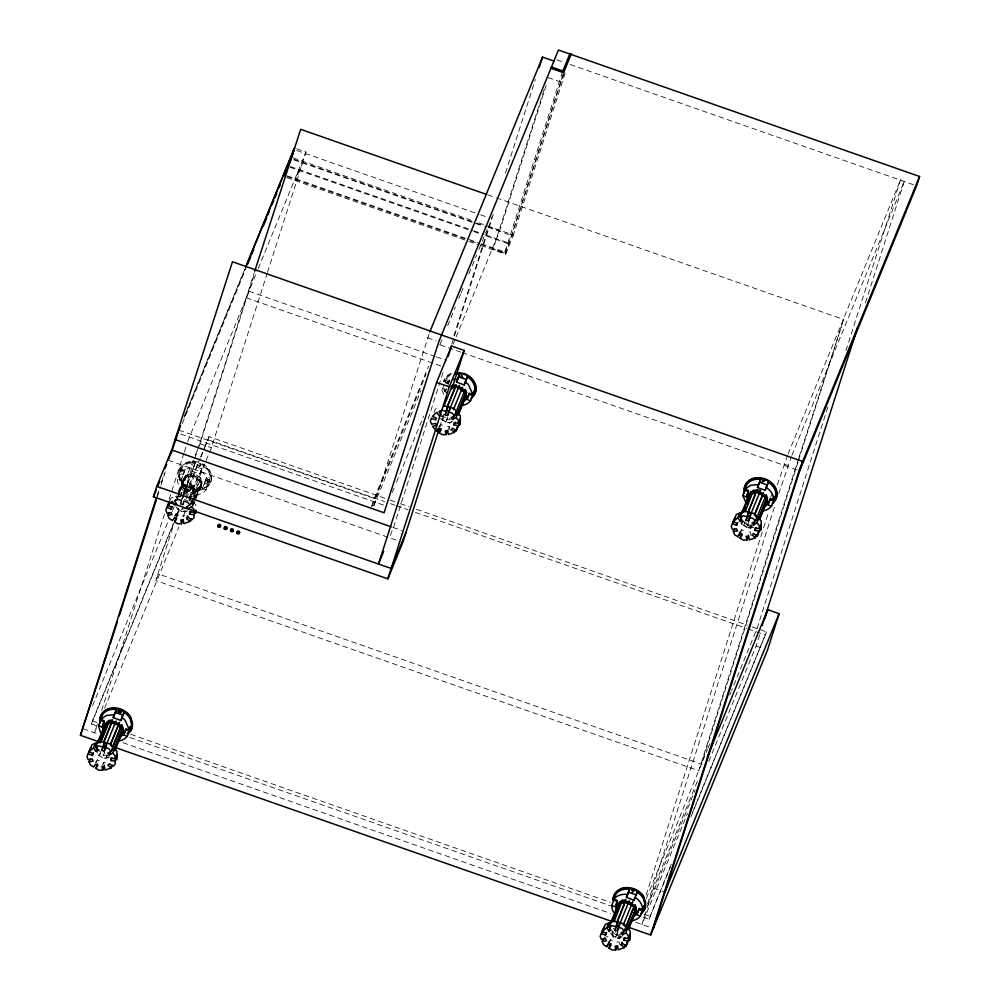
<?xml version="1.0" encoding="UTF-8"?>
<svg xmlns="http://www.w3.org/2000/svg" width="1000" height="1000" viewBox="0 0 1000 1000"><rect width="100%" height="100%" fill="white"/><g stroke="black" fill="none" stroke-linecap="round" stroke-linejoin="round"><path stroke-width="0.75" stroke-dasharray="5 3.75" d="M178.988 492.638L183.625 481.325L183.837 478.275L178.612 492.688M193.9 499.913L201.988 481.512L201.775 484.55L199.638 486.825L192.075 505.25M200.712 464.425L199.587 466.312L196.863 464.925L199.3 463.225L200.712 464.425L199.587 466.312L199.3 463.225L200.5 465.95L196.863 464.925L199.475 464.113M754.15 523.55L750.725 528.625L741.65 524.312L742.237 520.4M157.012 495.875L158.912 489.925M161.3 482.488L164.15 473.562M157.275 496.9L160.6 486.5M161.075 485.012L165.362 471.637M95.838 725.575L91.425 724.025L92.413 720.913L173.487 523.225M97.387 723.825L94.525 732.75L96.3 728.425M101.662 710.45L164.875 512.788M169.163 499.412L183.888 453.338M184.363 451.85L187.213 442.938M187.7 441.45L257.6 270.025M798.612 458.4L698.737 770.713L155.775 580.55L173.85 524.038M176.225 516.6L178.612 509.175M181.938 498.762L194.3 460.087M194.775 458.6L254.237 272.712M195.287 455.275L200.012 443.75L254.675 272.838M205.05 446.975L209 436.65L388.525 499.513M298.538 170.212L295.212 180.6L302.688 162.375M189.575 501L211.412 447.75L267.025 273.863M267.5 272.375L306 152L296.025 148.5M371.688 506.538L374.25 498.525L428.55 366.138M373.738 505.637L429.8 331.962M505.462 173L535.4 79.388M453.862 335.812L491.863 217M451.8 344.1L494.075 211.925M443.038 372.575L393.45 527.6L388.85 538.812M544.025 89.913L492.887 249.825L493.175 249.125L504.575 253.113M456.075 336.987L499.75 230.5L546.812 83.375M439.65 427.212L443.9 413.913M562.537 71.7L504.288 253.812L511.763 235.6L563.375 74.2M480.588 245.512L505.55 254.262L563.8 72.138M565.112 73.162L513.025 236.038L488.062 227.3M646.15 895.013L763.075 529.412M763.55 527.938L768.775 511.587M777.325 484.837L787.537 455.375M647.575 903.775L775.425 504M778.75 493.6L791.338 456.7M697.325 781.375L653.538 888.138L641.925 924.45L687.487 813.363M643.062 917.225L648.95 919.287L671.25 864.225M799.087 456.912L843.637 319.488L496.388 197.862M797.975 462.25L701.425 764.15L158.463 574L155.775 580.55M798.45 460.763L843.637 319.488M827.85 407.137L757.025 628.575L731.575 690.625M845.913 350.662L900.575 179.762L904.375 181.088L865.387 303M708.787 761.425L756.112 646.012L760.3 632.938M690.962 816.838L766.525 631.9L748.875 625.725M185.25 469.075L183.075 475.35L179.513 474.038L177.362 479.263L180.925 480.575L185.25 469.075L181.688 467.75L179.537 472.987L183.113 474.3M177.362 479.263A15.838 12.837 22.3 0 0 184.887 491.712L188.05 483.575L195.738 486.413L192.587 494.55A15.838 12.837 22.3 0 0 206.075 489.85L208.212 484.613L204.65 483.3L202.5 488.525L206.075 489.85M202.5 488.525L204.688 482.25L208.25 483.562L210.4 478.338A15.838 12.837 22.3 0 0 202.862 465.887L199.713 474.025L192.013 471.188L195.175 463.05A15.838 12.837 22.3 0 0 181.688 467.75M184.887 491.712L195.175 463.05M192.587 494.55L195.738 486.413M199.713 474.025L202.862 465.887M204.65 483.3L206.825 477.025L210.4 478.338M444.025 384.925L441.875 390.15L445.438 391.475L446.312 388.963M447.587 386.238L449.762 379.963L446.2 378.65L444.05 383.875M743.3 521.425L750.725 528.625L751.637 526.025M611.912 932.788L613.45 937.775L619.625 938.525L620.538 935.925M185.875 412.812L183.512 418.562L245.012 268.913M186.462 411.362L244.9 268.9M182.3 423.587L246.05 268.163M258.188 268.587L306 152M179.112 470.637L179.4 469.938M180.925 480.575L183.075 475.35M181.925 481.413L182.213 480.712M178.625 490.988L184.35 477.025M178.487 492.612L185.425 475.7L188.125 474L187.125 477.45L190.338 476.362L193.95 477L199.6 481.375L200.787 484.438L200.575 487.488L199.638 486.825M176.75 498.5L186.488 474.75M178.425 495.337L184.725 479.975M92.575 705.725L168.137 521.475M172.262 511.4L174.625 505.65M178.175 497.013L194.7 456.712M184.775 478.938L184.225 478.638L186.925 476.938L188.125 474M179.587 497.1L185.325 483.137M180.175 497L185.387 484.288L183.625 481.325M192.013 471.188L194.163 465.962L201.85 468.8M183.463 493.125L191.55 473.425L195.15 474.075L200.812 478.45L193.3 496.75M183.663 493.65L191.55 473.425M181.388 500.438L182.537 497.638M175.162 516.188L176.312 513.387L178.45 514.712L177.312 517.5M182.562 498.312L187.725 485.737M182.262 499.275L183.988 495.075M184.55 493.675L187.475 486.562L190.725 488.312L185.812 500.075M176.45 516.013L179.412 508.8M185.325 494.363L200.125 458.288M200.712 456.85L209 436.65M91.425 724.025L173.688 523.45M176.637 516.237L179.6 509.025M186.112 493.15L198.538 462.85M200.9 457.075L204.45 448.413M186.238 495.613L195.4 473.263M188.062 510.8L184.838 511.9L181.238 511.25L182.375 508.462M188.912 498.762L198.65 475.012M189.75 496.925L198.412 475.838M189.8 498.8L194.375 487.625M189.425 500.712L193.863 488.875M104.562 708.275L178.95 526.912M183.075 516.838L186.038 509.637M192.712 496.838L200.738 477.287M189.913 504.837L191.625 500.65L193.225 502.463L189.925 504.425M191.5 502.413L193.212 498.225M193.787 496.825L197.288 488.3L200.188 487.125M191.125 504.338L192.275 501.538M192.85 500.138L198 487.575M195.05 498.413L192.175 504.1L193.325 501.3M195.625 497.013L201.988 481.512M191.537 508.225L193.713 502.562M196.125 497.038L201.213 484.25M193.125 505.65L195.413 500.062M195.987 498.663L202.288 483.3M201.287 487.287L201.275 482.188M204.688 482.25L206.825 477.025M100.575 752.712L99.15 755.95L96.762 753.337L99.062 749.05M210.787 481.737L211.075 481.037M96.337 762.638L97.487 759.85L99.625 761.175L98.488 763.962M99.15 755.95L100.3 753.162M107.163 755.562L106.013 758.35L102.413 757.712L104.7 752.125M102.475 765.05L103.625 762.262L106.05 762.2L104.913 764.987M106.013 758.35L106.962 755.037M371.85 506.425L426.15 374.038M373.85 505.688L421.062 390.562M439.95 344.513L442.9 337.312M447.625 325.8L455.3 307.087M458.837 298.463L460.613 294.137M461.2 292.7L464.15 285.5M468.875 273.988L476.55 255.287M478.913 249.525L487.175 229.375M392.337 492.413L394.113 488.1M396.463 482.337L423.612 416.138M453.125 344.188L455.487 338.425M564.1 73.587L560.65 82L547.975 77.562M448.162 383.888L449.762 379.963M445.438 391.475L446.512 388.85M505.55 254.262L513.362 235L478.113 222.662M439.675 427.075L440.825 424.288L442.962 425.6L441.538 427.55M440.9 418.638L442.5 420.387L443.913 417.15M452.575 421.688L449.35 422.788L445.75 422.137L447.463 417.95M445.75 422.137L447.738 417.512M448.25 429.425L449.387 426.625L446.962 426.7L447.725 430.425M741.65 524.312L743.075 520.825L747.463 525.087L752.15 525.138M740.612 532.475L741.762 529.675L743.913 531L742.475 532.95M740.438 520.013L741.038 523.162L743.438 525.775L745.15 521.587M743.438 525.775L744.85 522.537M751.438 525.388L750.3 528.175L746.688 527.537L748.975 521.95M750.3 528.175L751.237 524.862M788.125 453.925L900.575 179.762M770.675 497.225L772.288 493.3M791.925 455.262L904.375 181.088M609.525 942.375L610.662 939.575L612.812 940.9L611.375 942.85M610.525 932.975L612.337 935.675L613.75 932.45M620.138 934.762L619.2 938.088L615.588 937.438L617.875 931.85M615.588 937.438L617.575 932.812M646.363 898.413L707.312 749.788M707.913 748.35L710.275 742.575M729.8 694.95L730.987 692.062M647.788 905.512L695.138 790.075M692.55 812.275L766.525 631.9M648.95 919.287L670.25 867.337M169.875 500.575L170.987 498.062L176.713 495.95M433.825 412.725L435.5 408.95L439.8 407.375M184.4 478.575L185.425 475.7M190.725 488.312L194.062 489.4M181.238 511.25L175.575 506.887L174.988 503.725M746.688 527.537L743.7 525.337M102.413 757.712L99.425 755.512M442.5 420.387L446.012 421.7M612.337 935.675L615.862 937M612.2 931.325L619.625 938.525L621.337 935.987M180 470.662L183.875 470.487L182.225 472.925L180 470.662L181.175 469.137L183.875 470.487L181.175 469.137L180.5 470.025L182.75 470.1L182.225 472.925L180.225 470.363M109.3 755.95L107.725 758.112L103.95 752.15M174.163 516.325L176.312 513.387M177.025 516.663L178.45 514.712M95.337 762.775L97.487 759.85M438.675 427.212L440.825 424.288M739.613 532.6L741.762 529.675M608.513 942.513L610.662 939.575M451.688 421.325L449.787 423.225L440.7 418.925M445.2 383.075L449.787 379.85M177.1 497.638L178.9 496.5L181.388 496.637M620.35 934.1L617.975 935.362L611.975 930.738M603.987 937.375L608.05 936.612M188.325 474.525L191.75 473.95M200.812 478.45L201.4 481.6M750.088 527.663L753.713 527.612M105.812 757.825L109.237 757.262M619 937.562L622.413 936.988M186.112 510.838L179.088 511.587L176.012 506.538M186.975 462.388L190.625 462.175M182.45 515.8L184.875 515.737M616.8 941.988L619.237 941.925L619.75 944.412M451.213 419.738L446.525 419.7L442.137 415.438M186.7 508.85L182.013 508.8L179.088 511.587L177.938 507.85M107.875 755.312L103.188 755.263L98.575 749.613M440.688 416.2L449.8 418.325M556.925 59.85L564.3 62.438M570.188 64.5L913.625 184.788M487.55 194.775L494.913 197.35M296.825 150.488L479.05 214.3M480.525 214.812L487.875 217.387M293.087 157.85L472.238 220.6M488.35 226.5L499.75 230.5M294.137 159.375L474.85 222.662M476.312 223.188L486.6 226.788M293.837 159.825L483.413 226.213M290.35 166.55L472.45 230.325M473.913 230.837L484.2 234.438M485.662 234.95L509.162 243.188L508.875 243.888L485.375 235.65M289.975 167.225L472.163 231.025M473.625 231.537L479.5 233.6M287.362 175.888L479.738 243.263M481.213 243.775L506.175 252.525M287.075 176.588L464.762 238.825M470.637 240.875L479.45 243.962M480.925 244.475L505.887 253.225M286.663 177.6L467.375 240.888M468.837 241.4L479.125 245M427.438 337.713L435.988 340.712M783.988 464.025L787.788 465.363M440.037 344.85L460.675 352.075M462.15 352.6L798.213 470.3M248.912 291.212L434.862 356.337M436.325 356.85L446.575 360.438M246.213 297.775L440.962 365.975M389.988 500.037L398.825 503.125M400.288 503.638L409.125 506.737M416.475 509.312L747.4 625.212M208.012 439.762L384.538 501.587M390.412 503.638L394.825 505.188M396.3 505.7L408.075 509.825M415.425 512.4L746.413 628.325M747.887 628.837L765.537 635.013M178.8 430.075L374.25 498.525M180.562 434L386.788 506.225M200.012 443.75L211.412 447.75M756.112 646.012L761.825 648.012M392.85 527.388L401.9 530.55M168.388 460.312L396.9 540.35M184.338 499.462L187.925 500.712M653.538 888.138L664.938 892.125M92.413 720.913L96.825 722.463M130.662 734.312L610.225 902.262M644.062 914.112L649.95 916.175M129.662 737.425L610.7 905.888M83.125 728.75L99.338 734.425M122.912 742.688L610.6 913.487M635.65 922.25L650.475 927.45M185.9 488.8L193.6 491.637M183.475 480.812L182.925 480.513L182.712 483.562L183.888 486.625L189.537 490.988L196.575 491.062L199.275 489.363L198.725 489.062M738.988 531.788L742.675 534.05M607.888 941.688L611.575 943.95M206.462 467.725L210.738 474.5A16.8 13.6 22.3 0 1 193.612 489.925A16.8 13.6 22.3 0 1 180.075 468.475A16.8 13.6 22.3 0 1 206.462 467.725L209.375 470.238L211.612 477.488M189.175 498.325L191.575 500.938M193.025 501.725L195.775 504.85L195.8 510.5M746.462 522.775L750.725 528.625M178.388 499.9L176.2 496.438L174.075 497.225L176.25 500.688M613.35 928.112L619.625 938.525M441.875 390.15L443.75 394.4M191 501.037L192.175 504.1M96.163 750.175L97.338 753.238M612.275 932.138L613.45 937.775M751.1 535.75L750.337 532.025L747.9 532.087L748.662 535.812M449.387 426.625L450.163 430.35M103.625 762.262L104.388 765.987M445.625 391.625A16.8 13.6 22.3 0 1 443.963 388.062M451.488 373.288A16.8 13.6 22.3 0 0 443.913 380.825L443.625 381.525A16.8 13.6 22.3 0 1 451.962 373.713M445.337 392.325A16.8 13.6 22.3 0 1 443.675 388.75M447.35 393.7A15.838 12.837 22.3 0 1 444.487 388.4M446.2 378.65A15.838 12.837 22.3 0 1 452.663 374.387M208.212 484.613A15.838 12.837 22.3 0 1 194.725 489.312M187.037 486.488A15.838 12.837 22.3 0 1 179.513 474.038M179.537 472.987A15.838 12.837 22.3 0 1 193.025 468.275M200.725 471.112A15.838 12.837 22.3 0 1 208.25 483.562M209.638 479.312L209.513 482.262L207.288 482.35L206.262 480.9L209.638 479.312L209.513 482.262L206.262 480.9L209.638 479.312M182.638 481.2L182.425 484.25L183.6 487.312L189.262 491.688L196.287 491.763L198.988 490.05L198.438 489.75L200.863 486.788L201.075 483.738L199.887 480.675L194.237 476.3L187.213 476.238L184.513 477.938L185.062 478.237L182.638 481.2M193.188 487.113L190.037 488L189.537 486.062L190.863 484.675L193.188 487.113L190.037 488L189.537 486.062L193.05 487.425L190.863 484.675L189.775 486.562L193.188 487.113M448.438 381.8L447.587 383.525L444.525 381.55L446.337 380.65L448.438 381.8L446.55 383.1L444.738 381.25L448.438 381.8M446.337 380.65L444.525 381.55L447.587 383.525L446.337 380.65M197.325 491.375L192.463 492.125A10.137 8.213 22.3 0 1 182.425 480.025A10.137 8.213 22.3 0 1 197.8 477.638A10.137 8.213 22.3 0 1 197.325 491.375M209.425 481.788L207.288 482.35L206.65 480.613L209.425 481.788M181.1 480.737A16.8 13.6 22.3 0 0 209.462 484.2A16.8 13.6 22.3 0 0 195.15 461.525A16.8 13.6 22.3 0 0 181.1 480.737M183.337 487.925A10.137 8.213 22.3 0 0 200.438 489.25A10.137 8.213 22.3 0 0 191.038 475.863A10.137 8.213 22.3 0 0 183.337 487.925"/><path stroke-width="1.5" d="M461.45 376.637L461.525 375.438L462.863 377.837L461.45 376.637L461.525 375.438M762.387 482.038L762.463 480.838L765.625 479.975L763.8 479.462L762.387 482.038L764.925 480.4M121.75 733.95L121.962 730.9L120.775 727.837L118.375 725.225L111.525 722.825L103.7 742.913M465.375 397.675L465.588 394.625M458.212 415.15L466.287 395.45L466.5 392.4L465.325 389.338L456.1 411.825M627.112 928.888L635.138 910.625L634.925 913.675L634.375 913.375M625.975 926.838L627.575 928.65L625.862 932.837L622.562 934.8L620.962 932.987L624.263 931.025L635.163 904.625L636.337 907.688L636.125 910.738L635.575 910.438M759.712 519.138L767.225 500.838L767.438 497.788L766.263 494.725L755.362 521.125L752.062 523.088L753.65 524.9L756.963 522.938L758.675 518.75L757.075 516.938M774.963 498.537L775.113 496.65L773.2 498.825L774.963 498.537L775.512 497.537L773.025 497.938M101.825 750.438L104.275 742.712L106.713 743.375L105.988 746.912L103.55 746.25L101.825 750.438L104.262 751.1L105.412 748.312M103.55 746.25L104.275 742.712M104.262 751.1L106.713 743.375M445.163 414.862L447.612 407.137L450.05 407.8L449.325 411.337L447.6 415.525L445.163 414.862L447.612 407.137M447.6 415.525L450.05 407.8M615.013 930.163L617.463 922.438L619.9 923.1L619.163 926.637L617.45 930.825L615.013 930.163L617.463 922.438M617.45 930.825L619.9 923.1M746.112 520.262L748.562 512.537L750.987 513.2L750.263 516.737L748.538 520.925L746.112 520.262L748.562 512.537M748.538 520.925L750.987 513.2M439.175 428.688L402.8 542.413L387.85 578.85L153.438 496.763L156.762 486.375L171.713 449.938L391.375 526.875M98.112 741.5L80.438 735.312L156.537 497.362M168.863 458.825L232.475 261.775L802.675 461.475L653.325 928.45M109.275 647.013L80.438 735.312M110.225 644.038L117.35 621.75M119.25 615.8L156.325 499.875M171.062 453.8L178.375 431.413M287.413 165.525L284.137 175.562L284.425 174.862M254.713 271.225L300.688 129.325L486.087 194.262M290.9 158.787L293.888 149.45L245.487 267.462M291.288 158.375L291.613 157.338M292.225 155.438L294.6 148L246.2 266.025M451.925 388.825L464.2 350.438L451.538 346L436.587 382.438L378.5 564.038L383.675 551.425M539.2 67.5L542.537 57.1L553.938 61.087M448.225 356.325L451.538 346M387.85 578.85L449.25 386.875L464.2 350.438M628.538 927.262L650.638 935.013L799.987 468.038L919.562 176.475L558.438 50L438.862 341.562L384.1 512.775L175.025 439.562L179.488 428.675M762.225 625.525L857.775 326.788M764.95 618.413L767.738 609.7L779.137 613.688L767.525 650.013L650.638 935.013M919.562 176.475L916.575 185.812L799.688 470.812M102.1 727.038L104.25 721.812L100.688 720.487L98.537 725.725L102.1 727.038L104.288 720.763L100.712 719.45L102.863 714.212A15.85 12.837 22.3 0 1 116.35 709.513L115.337 712.438M123.675 734.987L125.825 729.762L129.388 731.075L127.25 736.3L123.675 734.987L125.862 728.713L129.425 730.025L131.575 724.788A15.85 12.837 22.3 0 0 124.038 712.35L120.887 720.487L113.188 717.65L116.35 709.513M120.887 720.487L124.038 712.35M467.013 399.425L469.162 394.188L472.725 395.5L470.588 400.737L467.013 399.425L469.2 393.137L472.762 394.45L474.913 389.225A15.838 12.837 22.3 0 0 467.375 376.775L464.225 384.913L456.525 382.088L459.688 373.938A15.838 12.837 22.3 0 0 455.688 373.825M456.525 382.088L459.688 373.938M464.225 384.913L467.375 376.775M746.375 496.863L748.525 491.637L744.963 490.325L742.812 495.55L746.375 496.863L748.562 490.588L745 489.275L747.138 484.038A15.838 12.837 22.3 0 1 760.625 479.338L757.475 487.475L765.163 490.312L768.312 482.175A15.838 12.837 22.3 0 1 775.85 494.625L773.7 499.85L770.138 498.537L767.962 504.812L771.525 506.125L773.675 500.9L770.1 499.588L767.962 504.812M757.475 487.475L760.625 479.338M615.288 906.762L617.425 901.538L613.862 900.225L611.712 905.45L615.288 906.762L617.463 900.487L613.9 899.175L616.038 893.938A15.838 12.837 22.3 0 1 629.525 889.237L627.487 895.1M765.163 490.312L768.312 482.175M636.862 914.712L639 909.488L642.575 910.8L640.425 916.038L636.862 914.712L639.038 908.438L642.613 909.75L644.75 904.525A15.838 12.837 22.3 0 0 637.225 892.075L634.062 900.212L626.375 897.375L629.525 889.237M634.062 900.212L635.075 897.3A15.838 12.837 22.3 0 1 642.613 909.75M637.225 892.075L636.213 894.987L628.513 892.15L626.375 897.375M118.038 711.388L118.462 710.312L119.062 713.225L121.7 712L119.237 710.325L118.038 711.388L119.062 713.225L121.888 710.888L119.612 710.5M178.8 430.075L180.562 425.763M247.812 263.85L250.763 256.65M251.95 253.775L253.713 249.45M263.163 226.425L266.7 217.8M267.887 214.913L269.65 210.6M272.013 204.85L273.788 200.525M274.962 197.65L276.737 193.337M279.1 187.575L280.275 184.7M283.812 176.062L286.775 168.863M287.95 165.987L289.725 161.675M286.087 170.825L287.75 166.775M288.988 163.988L290.712 159.787M153.438 496.763L156.312 489.75M158.038 485.55L159.762 481.337M164.938 468.725L166.663 464.513M183.212 519.525L181.5 523.713L177.825 523.812L174.587 521.825L176.737 518.9L174.587 517.575L172.45 520.5L169.213 518.513L167.913 515.375L171.975 514.612L171.125 512.525L167.062 513.288L165.775 510.138L169.587 501.25L167.625 505.6M167.913 515.375L169.062 512.575M167.037 507.3L171.1 509.075L172.25 506.275M174.587 521.825L176.312 517.638M104.388 765.987L102.675 770.175L99 770.275L95.763 768.288L97.912 765.362L95.763 764.038L93.625 766.963L90.388 764.975L89.087 761.825L93.15 761.075L92.3 758.988L88.238 759.75L86.95 756.6L90.763 747.7M191.137 518.625L189.988 521.413L186.663 518.625L187.812 515.837M88.212 753.763L92.275 755.525L93.112 753.65L89.05 751.888L93.525 747.862L95.25 743.688L97.375 742.887M195.65 510.487L193.938 514.675L189.613 514.138L190.763 511.35M89.087 761.825L90.237 759.038M92.275 755.525L93.425 752.738M93.525 747.862L95.712 751.325L97.837 750.537L95.662 747.075L105.013 724.737L105.575 725.037M97.95 743.263L106.6 722.163L109.3 720.462L112.725 719.887L103.5 742.387L106.838 743.462L116.062 720.975M99.012 741.888L100.738 737.7M100.787 737.975L105.375 726.787M95.712 751.325L97.425 747.138M100.075 742.962L109.3 720.462M100.85 742.087L108.588 723.213M113.188 717.65L115.337 712.425L123.025 715.25M95.763 768.288L97.487 764.1M110.662 743.825L119.588 722.288L110.363 744.788L111.962 746.525M113.325 744.7L120.2 727.925M112.8 747.113L114.4 748.925L112.675 753.112L109.375 755.075L107.788 753.263L111.088 751.3L121.988 724.9L120.487 727.237L118.4 724.963M109.375 755.075L111.1 750.888L114.4 748.925M113.925 749.163L121.662 730.3M114.513 749.062L122.25 730.2M117.175 743.425L114.312 750.413L120.162 736.513M118.325 740.625L120.05 736.438M116.838 756.95L115.113 761.125L110.787 760.6L111.938 757.8M114.862 750.713L122.037 733.25M102.675 770.175L101.912 766.45L104.338 766.388L105.113 770.113L111.163 767.875L112.312 765.075M110.787 760.6L110.775 758.25L115.1 758.787L116.825 754.6M429.8 331.962L542.537 57.1M562.537 71.7L570.013 53.475L571.275 53.925L563.638 72.663L550.962 68.225M443.988 405.988L452.638 384.888L451.637 388.35L454.862 387.25L458.488 387.638M447.038 407.337L456.262 384.837L452.837 385.412M445.9 411.325L442.225 410.312L439 411.512L441.175 414.975L439.05 415.763L436.863 412.3L432.388 416.325L436.45 418.088L435.613 419.963L431.55 418.2L430.288 421.025L431.575 424.175L435.637 423.413L436.488 425.5L432.425 426.262L436.962 431.4L438.1 428.6M447.612 405.938L455.062 387.775M447.725 430.425L446.012 434.6L442.337 434.7L439.1 432.713L440.825 428.525M406.125 532.038L391.175 568.475L156.762 486.375M448.338 411.987L452.013 413L454.425 415.725L451.125 417.688L452.713 419.5L456.138 411.538L457.738 413.35L454.438 415.312M457.262 413.587L465 394.725M452.713 419.5L456.025 417.537L466.5 392.4M458.225 413.45L461.087 406.463M462.238 403.663L463.95 399.475M458.35 413.525L461.213 406.538M462.362 403.738L463.787 400.25M454.125 425.025L454.113 422.675L458.438 423.212L460.163 419.025L458.45 425.562L454.125 425.025L455.275 422.238M446.012 434.6L445.25 430.875L447.675 430.812L448.45 434.538L454.5 432.3L455.65 429.513M454.5 432.3L451.175 429.525L452.762 428.1L456.087 430.887L457.8 426.7M748.662 535.812L746.95 540L743.275 540.1L740.037 538.112L742.188 535.188L740.05 533.862L737.9 536.788L734.663 534.8L733.375 531.65L737.425 530.9L736.575 528.812L732.513 529.575L731.225 526.425L735.037 517.525M732.487 523.587L736.55 525.35L737.387 523.475L733.325 521.712L737.8 517.688L739.525 513.513L741.663 512.712M733.375 531.65L734.513 528.862M736.55 525.35L737.7 522.562M737.8 517.688L739.987 521.15L742.125 520.363L739.938 516.9L748.375 496.788M742.337 513.162L750.875 491.987L753.575 490.288L752.862 493.05M743.925 510.588L745.65 506.4M746.787 503.6L749.65 496.613M739.987 521.15L741.7 516.975L739.525 513.513M752.663 492.525L753.575 490.288M745.125 511.912L752.375 493.212L749.675 494.925M755.425 494.562L747.975 512.737L755.8 492.65L759.4 493.288L751.112 513.288M759.425 493.025L760.612 490.363L757 489.712L756.087 491.95L759.688 492.587M737.9 536.788L739.038 534M740.037 538.112L741.762 533.925M754.362 515.05L762.663 495.05L765.062 497.663L766.237 500.725L766.025 503.775L765.462 503.475M753.65 524.9L755.375 520.712L758.675 518.75M758.2 518.987L765.938 500.125M758.787 518.888L767.438 497.788M759.737 517.45L764.9 504.862M759.287 518.925L764.725 505.65M761.112 526.775L759.388 530.95L755.062 530.425L756.213 527.638M746.95 540L746.188 536.275L748.612 536.213L749.388 539.938L755.438 537.7L756.587 534.9M755.062 530.425L755.062 528.075L759.388 528.612L761.1 524.425M755.438 537.7L752.113 534.913L753.7 533.5L757.025 536.275L758.162 533.488M617.575 945.713L615.85 949.9L612.188 950L608.95 948.012L611.087 945.088L608.95 943.763L606.8 946.688L603.562 944.7L602.275 941.55L606.325 940.8L605.475 938.713L601.413 939.475L600.125 936.325L603.938 927.438M606.712 927.6L608.425 923.413L610.562 922.625L608.85 926.8L611.025 930.263L608.888 931.05L606.712 927.6L602.225 931.612L606.3 933.375L605.462 935.263L601.388 933.487M602.275 941.55L603.413 938.763M605.462 935.263L606.6 932.463M610.112 924.163L617.275 906.7M611.125 922.987L619.775 901.888L622.487 900.188L614.038 921.812M612.825 920.5L615.688 913.512M616.838 910.713L618.562 906.525M608.888 931.05L610.6 926.875M619.138 905.125L618.575 904.825L621.287 903.125L622.487 900.188M624.325 904.463L616.875 922.638L624.7 902.55L631.562 904.95L633.962 907.562L634.562 910.725M606.8 946.688L607.95 943.9M608.95 948.012L610.662 943.825M623.263 924.95L633.013 901.2M632.8 909.05L625.938 927.125L623.538 924.513M622.562 934.8L624.275 930.612L627.575 928.65M625.487 944.812L624.338 947.6L621.025 944.812L622.163 942.025M627.688 928.787L635.138 910.625M635.425 909.925L636.337 907.688M628.763 927.425L633.8 914.762M623.975 940.325L623.962 937.975L628.288 938.512L630 934.325L628.3 940.863L623.975 940.325L625.112 937.537M628.625 929.05L635.212 912.975M621.025 944.812L622.6 943.4L625.925 946.175L627.075 943.388M707.387 756.85L767.738 609.7M664.938 892.125L779.137 613.688M473.225 393.5L474.175 391.25M171.1 509.075L171.938 507.188L167.862 505.425L172.35 501.413L174.525 504.862L176.663 504.075L174.488 500.613L177.712 499.425L181.388 500.438L180.65 503.975L183.088 504.637L183.825 501.1L187.5 502.1L189.913 504.837L186.612 506.8L188.2 508.612L191.5 506.65L193.912 509.387L193.925 512.325L189.6 511.788L189.613 514.138M88.812 752.062L92.163 744.525L100.75 741.35L110.538 744.025L116.95 751.312L116.988 759.775M733.088 521.888L736.438 514.35L745.025 511.175L754.812 513.862L761.225 521.138L761.263 529.6L758.088 532.45M601.987 931.787L605.35 924.25L613.925 921.075L623.713 923.763L630.125 931.038L630.175 939.5L626.987 942.35M456.087 430.887L458.45 425.562M757.025 536.275L759.388 530.95M625.925 946.175L628.3 940.863M642.1 908.725L644.425 907.438M632.25 892.95L633.65 889.412L631.625 890.425L635.075 890.612L633.65 889.412M462.65 387.163L453.425 409.663M461.737 389.4L464.4 391.562M749.85 494.862L750.875 491.987M459.4 385.4L450.438 407.463L446.838 406.812M458.462 387.887L464.125 392.262L465.3 395.325L465.087 398.375L464.525 398.075M759.4 493.288L762.387 495.487M763.587 492.562L754.638 514.612L756.45 517.325M762.675 494.787L764.55 496.087M629.237 900.7L620.288 922.75L616.675 922.113M631.575 904.688L634.25 906.862M436.962 431.4L439.1 428.462L441.25 429.787L439.1 432.713M186.663 518.625L188.25 517.212L191.575 519.987L193.95 517.85L193.938 514.675M457.15 427.062L460.325 424.212L460.288 415.737L453.875 408.462L444.087 405.788M127.062 733.288L130.638 730.662L132.25 727.487L130.55 716.7A16.8 13.6 22.3 0 0 112.088 707.938A16.8 13.6 22.3 0 0 100.037 719.95M100.712 719.45L106.45 715.425L114.2 714.737M745 489.275L750.725 485.25L758.475 484.562M105.688 724.4L107.487 723.263M105.4 725.1L108.1 723.388L111.725 723.337M751.762 493.088L749.963 494.225L750.512 494.525M620.662 902.987L618.862 904.125L619.412 904.425M762.675 481.337L765.625 479.975M189.988 521.413L183.925 523.65L183.162 519.925L180.725 519.987L181.5 523.713M95.662 747.075L98.888 745.888L102.562 746.888M739.938 516.9L743.162 515.712L746.838 516.712M608.85 926.8L612.062 925.612L615.737 926.625M624.338 947.6L618.288 949.837L617.513 946.112L615.087 946.175L615.85 949.9M753.787 490.812L757 489.712M752.575 493.738L755.8 492.65M622.688 900.713L625.9 899.613L624.987 901.85L628.6 902.487M452.887 379.588L457.537 379.175M752.425 478.675L756.075 478.462M108.15 708.85L111.8 708.637M621.325 888.575L624.987 888.363M456.138 373.325L463.9 373.4A16.8 13.6 22.3 0 1 473.975 395.087L471.112 398.363A16.8 13.6 22.3 0 0 473.95 382.4A16.8 13.6 22.3 0 0 456.525 372.975M747.775 512.212L751.388 512.85M115.412 722.763L112.013 722.65M446.887 410.675L449.325 411.337M747.825 516.075L750.263 516.737M749.275 517.388L752.95 518.387L755.362 521.125M105 747.562L108.675 748.562L111.088 751.3M616.725 925.975L619.163 926.637M618.175 927.288L621.85 928.288L624.263 931.025M551.413 67L562.825 71M551.125 67.7L563.8 72.138M436.587 382.438L449.25 386.875M115.8 747.7L612.325 921.587M759.613 482.25L767.312 485.075M458.675 376.85L466.375 379.688M619.775 901.888L620.337 902.188L618.2 904.463M122.387 730.713L122.95 731.012L123.162 727.962L121.4 725M465.238 382L468.4 384.538L472.762 394.45M121.9 717.575L125.062 720.113L129.425 730.025M111.163 767.875L107.837 765.088L109.425 763.675L112.75 766.45L115.125 764.312L115.113 761.125M756.963 522.938L759.362 525.662L759.388 528.612M456.025 417.537L458.425 420.275L458.438 423.212M625.862 932.837L628.275 935.562L628.288 938.512M112.675 753.112L115.087 755.837L115.1 758.787M608.425 923.413L609.875 925.713M95.25 743.688L96.7 745.987M129.675 726.838L130.6 728.25M742.812 495.55L746.562 504.05M624.7 902.55L621.287 903.125M98.537 725.725L100.5 732.575M643.7 906.2L643.863 908.45M195.8 510.5L195.812 513.312M453.013 386.838A10.137 8.213 22.3 0 1 464.613 392A10.137 8.213 22.3 0 1 462.887 402.238M450.975 386.812A10.137 8.213 22.3 0 1 464.162 390.312A10.137 8.213 22.3 0 1 463.175 401.538M470.588 400.737A15.838 12.837 22.3 0 1 461.1 405.55M224.475 527.85A1.338 1.087 22.3 0 1 225.725 526.6A1.338 1.087 22.3 0 1 227 528.15A1.338 1.087 22.3 0 1 225.087 528.6M231.425 530.812A1.338 1.087 22.3 0 1 231.137 529.025A1.338 1.087 22.3 0 1 233.2 529.513A1.338 1.087 22.3 0 1 232.425 531.05M237.488 532.825A1.338 1.087 22.3 0 1 237.75 531.1A1.338 1.087 22.3 0 1 239.675 532.013A1.338 1.087 22.3 0 1 238.412 533.263M218.487 526.175A1.338 1.087 22.3 0 1 218.837 524.412A1.338 1.087 22.3 0 1 220.712 525.55A1.338 1.087 22.3 0 1 219.075 526.525M612.938 900.375A16.8 13.6 22.3 0 1 635.487 890.238A16.8 13.6 22.3 0 1 640.95 913.662M641.237 912.962A16.8 13.6 22.3 0 0 645.438 907.225L643.725 896.425A16.8 13.6 22.3 0 0 625.262 887.663A16.8 13.6 22.3 0 0 613.225 899.675M640.425 916.038A15.838 12.837 22.3 0 1 630.95 920.85M613.675 912.312A15.838 12.837 22.3 0 1 611.712 905.45M613.9 899.175A15.838 12.837 22.3 0 1 627.388 894.463M616.575 911.988A10.137 8.213 22.3 0 1 621.538 902.438A10.137 8.213 22.3 0 1 634.062 906.737A10.137 8.213 22.3 0 1 632.725 917.537M616.562 906.9A10.137 8.213 22.3 0 1 630.688 902.875A10.137 8.213 22.3 0 1 633.625 916.375M100.025 723.1A16.8 13.6 22.3 0 1 120.962 709.925A16.8 13.6 22.3 0 1 127.775 733.938M103.387 727.175A10.137 8.213 22.3 0 1 117.513 723.138A10.137 8.213 22.3 0 1 120.45 736.65M102.912 730.037A10.137 8.213 22.3 0 1 116.438 723.45A10.137 8.213 22.3 0 1 119.55 737.8M127.25 736.3A15.838 12.837 22.3 0 1 119.05 740.95M744.3 492.925A16.8 13.6 22.3 0 1 764.55 479.5A16.8 13.6 22.3 0 1 773 502.987M744.312 489.775A16.8 13.6 22.3 0 1 766.875 479.637A16.8 13.6 22.3 0 1 772.337 503.062M747.188 499.862A10.137 8.213 22.3 0 1 760.725 493.275A10.137 8.213 22.3 0 1 763.825 507.625M747.663 497A10.137 8.213 22.3 0 1 761.787 492.975A10.137 8.213 22.3 0 1 764.725 506.475M771.525 506.125A15.838 12.837 22.3 0 1 762.038 510.95M766.175 487.4A15.838 12.837 22.3 0 1 773.7 499.85M224.312 528.862A1.338 1.087 22.3 0 0 226.575 529.138A1.338 1.087 22.3 0 0 225.438 527.325A1.338 1.087 22.3 0 0 224.312 528.862M230.65 531.075A1.338 1.087 22.3 0 0 232.913 531.35A1.338 1.087 22.3 0 0 231.762 529.538A1.338 1.087 22.3 0 0 230.65 531.075M236.975 533.3A1.338 1.087 22.3 0 0 239.25 533.575A1.338 1.087 22.3 0 0 238.1 531.763A1.338 1.087 22.3 0 0 236.975 533.3M217.975 526.638A1.338 1.087 22.3 0 0 220.238 526.912A1.338 1.087 22.3 0 0 219.1 525.1A1.338 1.087 22.3 0 0 217.975 526.638"/></g></svg>
